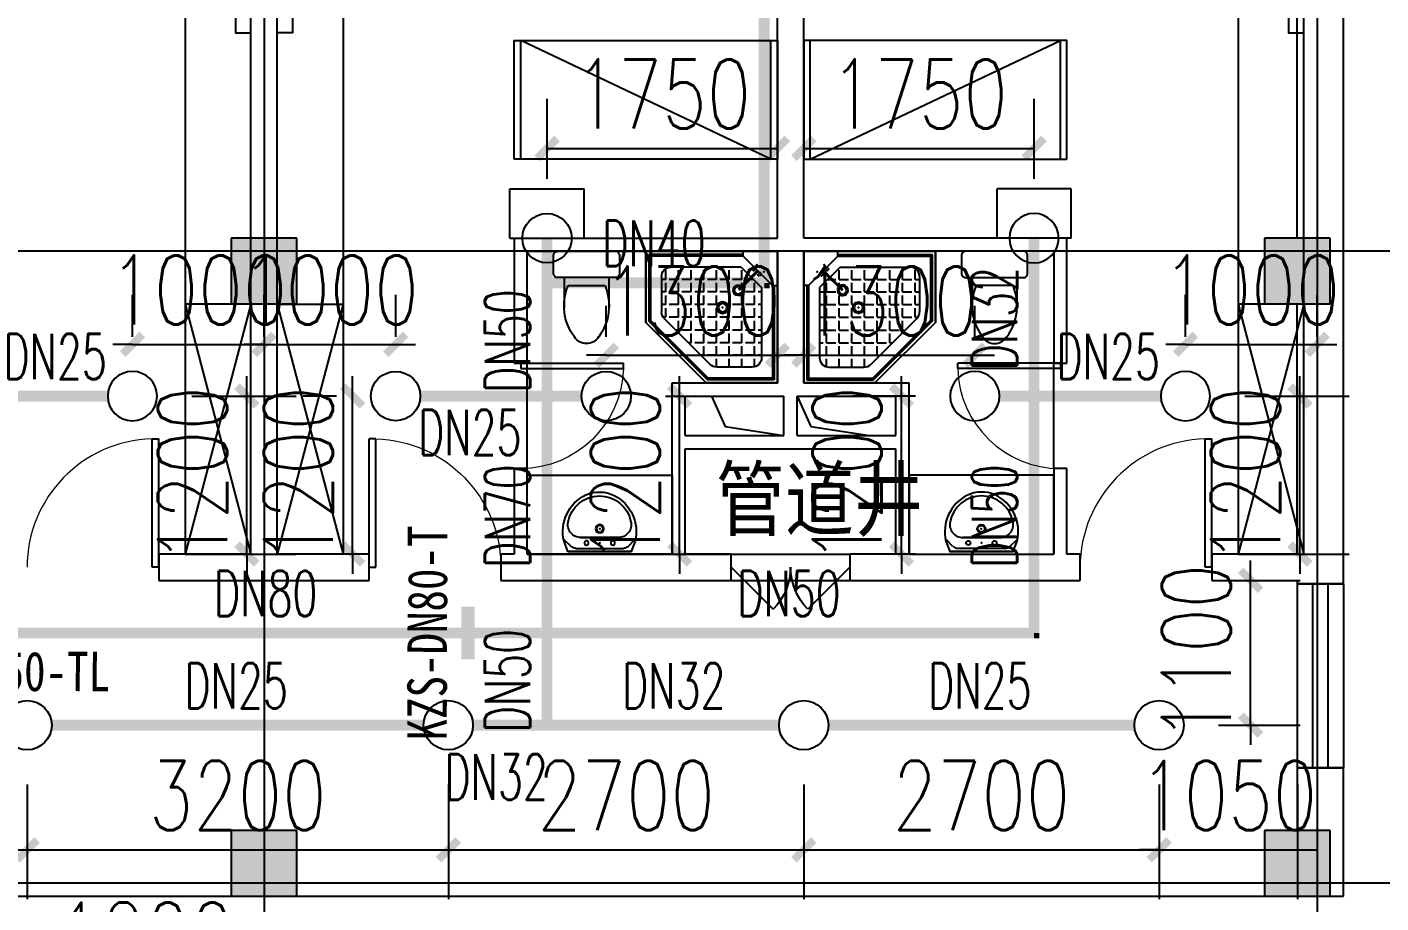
# Model space of a CAD drawing. Extents: x 0 to 2838408, y -923048 to 203859.
# Drawn here: x 2778163 to 2788448, y -620691 to -614038 of the extents above; entities that cross this region are included whole.
import ezdxf
from ezdxf.enums import TextEntityAlignment as Align

# ---------------------------------------------------------------- set-up
doc = ezdxf.new("R2010")
doc.units = 0
doc.header["$LTSCALE"] = 1000
for name, color, linetype in [('A-Fixt', 81, 'Continuous'), ('CLAYER', 7, 'Continuous'), ('COLUMN', 9, 'Continuous'), ('DIM_喷淋', 3, 'Continuous'), ('DOOR_FIRE', 4, 'Continuous'), ('DOTE', 8, 'Continuous'), ('EQUIP_喷头', 7, 'Continuous'), ('fur', 253, 'Continuous'), ('PIPE-喷淋', 6, 'Continuous'), ('PUB_HATCH', 8, 'Continuous'), ('TEXT_喷淋', 7, 'Continuous'), ('TWT_DIM', 3, 'Continuous'), ('WALL', 9, 'Continuous'), ('WINDOW', 4, 'Continuous'), ('XREF', 8, 'Continuous'), ('抗震支吊架', 2, 'Continuous'), ('洁具', 213, 'Continuous')]:
    doc.layers.add(name, color=color, linetype=linetype)
doc.styles.add('_TCH_DIM_T3', font='SIMPLEX', dxfattribs={"width": 0.75, "bigfont": 'HZTXT'})
doc.styles.add('_TWT_PIPEDN', font='SIMPLEX', dxfattribs={"width": 0.8, "height": 2.3, "bigfont": 'HZTXT'})
doc.styles.add('kzcad', font='', dxfattribs={"width": 0.8})
doc.styles.get("Standard").update_dxf_attribs({"font": 'geniso.shx', "bigfont": 'hztxt.shx'})
doc.styles.get('kzcad').set_extended_font_data('SimSun')
doc.dimstyles.new('_TWT_ARCH&&150', dxfattribs={"dimtxt": 525, "dimasz": 150, "dimexe": 375, "dimexo": 450, "dimgap": 150, "dimtad": 1, "dimdec": 0, "dimzin": 0, "dimdsep": 46, "dimtxsty": '_TCH_DIM_T3', "dimblk": 'ARCHTICK', "dimcen": 0.09, "dimclrt": 7, "dimazin": 2, "dimtfac": 1, "dimtdec": 0, "dimtix": 1, "dimtmove": 2, "dimatfit": 3, "dimfxl": 1, "dimtolj": 1, "dimtzin": 0, "dimarcsym": 0})

# ---------------------------------------------------------------- blocks, each defined once
blk = doc.blocks.new('1F平面-CAD导入_dwg_Drawing4_t3_dwg_$plan$00001613-474159-1F-927810-1F')
at = {"layer": '洁具'}
for p, q in [((-30, 250), (-170, 250)), ((-200, 170), (-430, 170)), ((-260, -140), (-260, 140)), ((-200, -170), (-200, -220)), ((-170, -250), (-30, -250))]:
    blk.add_line(p, q, dxfattribs=at)
for points in [[(-200, 220), (-200, 170), (-200, -170), (-430, -170)], [(0, -220), (0, 220)]]:
    blk.add_lwpolyline(points, dxfattribs=at)
for centre, radius, start, end in [((-170, 220), 30, 90, 180), ((-30, 220), 30, 0, 90), ((-413, -227), 398, 67.4505, 126.6381), ((-590, 0), 110, 123.4509, 236.5491), ((-413, 227), 398, 233.3619, 292.5495), ((-170, -220), 30, 180, 270), ((-30, -220), 30, 270, 0)]:
    blk.add_arc(centre, radius, start, end, dxfattribs=at)
blk = doc.blocks.new('$lvtry$00000169')
at = {"color": 0}
for p, q in [((259, -36), (259, 0)), ((259, -36), (36, -259)), ((259, -24), (976, -24)), ((259, -36), (964, -36)), ((964, -36), (976, -24)), ((964, -36), (964, -525)), ((976, -24), (976, -530)), ((276, -120), (120, -276)), ((144, -151), (291, -298)), ((151, -144), (298, -291)), ((270, -213), (270, -143)), ((276, -120), (808, -120)), ((366, -213), (366, -143)), ((462, -213), (462, -143)), ((558, -213), (558, -143)), ((655, -213), (655, -143)), ((751, -213), (751, -143)), ((847, -213), (847, -143)), ((880, -192), (880, -460)), ((36, -259), (0, -259)), ((24, -259), (24, -976)), ((36, -259), (36, -964)), ((120, -276), (120, -808)), ((173, -309), (173, -239)), ((183, -213), (205, -213)), ((220, -213), (243, -213)), ((270, -213), (340, -213)), ((270, -263), (270, -239)), ((366, -213), (436, -213)), ((366, -309), (366, -239)), ((462, -213), (532, -213)), ((462, -309), (462, -239)), ((558, -213), (628, -213)), ((558, -309), (558, -239)), ((655, -213), (725, -213)), ((655, -309), (655, -239)), ((751, -213), (821, -213)), ((751, -309), (751, -239)), ((847, -213), (880, -213)), ((847, -309), (847, -239)), ((120, -309), (147, -309)), ((120, -405), (147, -405)), ((173, -309), (243, -309)), ((173, -405), (173, -335)), ((173, -405), (243, -405)), ((270, -405), (270, -335)), ((270, -405), (340, -405)), ((334, -309), (340, -309)), ((366, -309), (436, -309)), ((366, -405), (366, -335)), ((366, -405), (379, -405)), ((462, -309), (532, -309)), ((462, -405), (462, -335)), ((462, -405), (532, -405)), ((558, -309), (628, -309)), ((558, -405), (558, -335)), ((558, -405), (628, -405)), ((655, -309), (725, -309)), ((655, -405), (655, -335)), ((655, -405), (725, -405)), ((751, -309), (821, -309)), ((751, -405), (751, -335)), ((751, -405), (821, -405)), ((847, -309), (880, -309)), ((847, -405), (847, -335)), ((847, -405), (880, -405)), ((120, -501), (147, -501)), ((173, -501), (173, -431)), ((173, -501), (243, -501)), ((270, -501), (270, -431)), ((270, -501), (340, -501)), ((366, -501), (366, -431)), ((366, -501), (436, -501)), ((462, -501), (462, -431)), ((462, -501), (532, -501)), ((859, -511), (511, -859)), ((558, -501), (558, -431)), ((558, -501), (628, -501)), ((655, -501), (655, -431)), ((655, -501), (725, -501)), ((751, -501), (751, -431)), ((751, -501), (821, -501)), ((847, -501), (847, -431)), ((847, -501), (867, -501)), ((120, -598), (147, -598)), ((173, -598), (173, -528)), ((173, -598), (243, -598)), ((270, -598), (270, -528)), ((270, -598), (340, -598)), ((366, -598), (366, -528)), ((366, -598), (436, -598)), ((462, -598), (462, -528)), ((462, -598), (532, -598)), ((964, -525), (525, -964)), ((976, -530), (530, -976)), ((558, -598), (558, -528)), ((558, -598), (628, -598)), ((655, -598), (655, -528)), ((655, -598), (725, -598)), ((751, -598), (751, -528)), ((751, -598), (773, -598)), ((964, -525), (976, -530)), ((120, -694), (147, -694)), ((173, -694), (173, -624)), ((173, -694), (243, -694)), ((270, -694), (270, -624)), ((270, -694), (340, -694)), ((366, -694), (366, -624)), ((366, -694), (436, -694)), ((462, -694), (462, -624)), ((462, -694), (532, -694)), ((558, -694), (558, -624)), ((558, -694), (628, -694)), ((655, -694), (655, -624)), ((655, -694), (676, -694)), ((120, -790), (147, -790)), ((173, -790), (173, -720)), ((173, -790), (243, -790)), ((173, -878), (173, -816)), ((270, -790), (270, -720)), ((270, -790), (340, -790)), ((270, -880), (270, -816)), ((366, -790), (366, -720)), ((366, -790), (436, -790)), ((366, -880), (366, -816)), ((462, -790), (462, -720)), ((462, -790), (532, -790)), ((462, -880), (462, -816)), ((558, -790), (558, -720)), ((558, -790), (580, -790)), ((192, -880), (460, -880)), ((36, -964), (24, -976)), ((24, -976), (530, -976)), ((36, -964), (525, -964)), ((525, -964), (530, -976))]:
    blk.add_line(p, q, dxfattribs=at)
blk.add_lwpolyline([(0, 0), (0, -1000), (540, -1000), (1000, -540), (1000, 0)], close=True)
for points in [[(0, 0), (0, -1000)], [(0, 0), (1000, 0)], [(1000, 0), (1000, -540)], [(136, -190), (148, -178), (132, -162), (121, -174)], [(190, -136), (178, -148), (162, -132), (174, -121)], [(1000, -540), (540, -1000)], [(0, -1000), (540, -1000)]]:
    blk.add_lwpolyline(points, close=True, dxfattribs=at)
for radius in [43.8, 31.1]:
    blk.add_circle((416, -428), radius, dxfattribs=at)
for centre, radius, start, end in [((808, -192), 72, 0, 90), ((296, -296), 40.6, 142.583, 128.4197), ((296, -296), 28.6, 145.828, 125.6599), ((808, -460), 72, 315, 0), ((192, -808), 72, 180, 270), ((460, -808), 72, 270, 315)]:
    blk.add_arc(centre, radius, start, end, dxfattribs=at)
for p in [(156, -102, 0), (103, -156, 0), (416, -428, 0)]:
    blk.add_point(p, dxfattribs=at)
blk = doc.blocks.new('$lvtry$00000178')
at = {"color": 0}
for p, q in [((-238, 0), (238, 0)), ((-214, -36), (-272, -91)), ((-180, -23), (180, -23)), ((216, -37), (268, -91)), ((-142, -105), (140, -105)), ((140, -105), (-142, -105))]:
    blk.add_line(p, q, dxfattribs=at)
blk.add_lwpolyline([(-104, -430, 0.224698), (110, -425, 0.348046), (269, -79), (239, 0), (-241, 0), (-271, -79, 0.356844)], format="xyb", close=True, dxfattribs=at)
for centre, radius in [((-100, -65), 16.3), ((100, -65), 16.3), ((1, -172), 31.6)]:
    blk.add_circle(centre, radius, dxfattribs=at)
at = {"color": 0, "lineweight": 13}
blk.add_circle((1, -172), 23, dxfattribs=at)
at = {"color": 0}
for centre, radius, start, end in [((-180, -73), 50, 90, 133.181), ((180, -73), 50, 44.5607, 90), ((-142, -205), 100, 90, 190.5602), ((140, -205), 100, 349.4398, 90), ((-1, -179), 243, 190.5602, 349.4398)]:
    blk.add_arc(centre, radius, start, end, dxfattribs=at)
for p in [(0, -65), (1, -172)]:
    blk.add_point(p, dxfattribs=at)
blk = doc.blocks.new('A$C70365C93')
at = {"layer": '洁具'}
blk.add_lwpolyline([(-1900, 2300), (-1900, 1700), (-800, 1700), (-800, 2300)], close=True, dxfattribs=at)
blk.add_blockref('$lvtry$00000178', (-1350, 2280), dxfattribs=at)
at = {"layer": '洁具', "rotation": 180}
blk.add_blockref('$lvtry$00000169', (0, 0), dxfattribs=at)
at = {"layer": '洁具', "extrusion": (0, 0, -1), "xscale": -1, "zscale": -1, "rotation": 90}
blk.add_blockref('1F平面-CAD导入_dwg_Drawing4_t3_dwg_$plan$00001613-474159-1F-927810-1F', (1450, 0), dxfattribs=at)
blk = doc.blocks.new('单人床')
at = {"layer": 'A-Fixt'}
for p, q in [((47774, 13973), (48674, 13973)), ((47774, 12073), (48674, 13973)), ((47774, 12073), (48674, 12073))]:
    blk.add_line(p, q, dxfattribs=at)
blk.add_lwpolyline([(47774, 14023), (48674, 14023), (48674, 12023), (47774, 12023), (47774, 14023)], dxfattribs=at)
blk = doc.blocks.new('宿舍')
at = {"layer": 'A-Fixt'}
for p, q in [((47854, 13802), (48354, 15702)), ((48354, 13802), (47854, 15702)), ((47854, 13802), (48354, 13802))]:
    blk.add_line(p, q, dxfattribs=at)
for points in [[(47854, 8602), (48354, 8602), (48354, 15702), (47854, 15702)], [(47854, 10676), (47970, 10676), (47970, 11743), (47854, 11743)]]:
    blk.add_lwpolyline(points, close=True, dxfattribs=at)
at = {"xscale": -1, "rotation": 90}
blk.add_blockref('单人床', (63677, 60475), dxfattribs=at)
blk = doc.blocks.new('$DorLib2D$00000116')
at = {"color": 0}
for p, q in [((-0.5, 0), (-0.146, 0.354)), ((0.5, 0), (0.146, 0.354))]:
    blk.add_line(p, q, dxfattribs=at)
for centre, start, end in [((-0.5, 0), 0, 45), ((0.5, 0), 135, 180)]:
    blk.add_arc(centre, 0.5, start, end, dxfattribs=at)
blk = doc.blocks.new('$DorLib2D$00000001')
for p, q in [((0.45, 0.975), (0.5, 0.975)), ((0.45, 0), (0.45, 0.975)), ((0.5, 0), (0.5, 0.975)), ((0.5, 0), (0.45, 0))]:
    blk.add_line(p, q)
at = {"lineweight": 13}
blk.add_arc((0.475, 0), 0.975, 91.4693, 180, dxfattribs=at)
blk = doc.blocks.new('$WINLIB2D$00000001')
at = {"color": 0}
for points in [[(-0.5, 0.5), (-0.5, -0.5)], [(-0.5, 0.5), (0.5, 0.5)], [(0.5, -0.5), (0.5, 0.5)], [(0.5, 0.1667), (-0.5, 0.1667)], [(0.5, -0.1667), (-0.5, -0.1667)], [(-0.5, -0.5), (0.5, -0.5)]]:
    blk.add_lwpolyline(points, dxfattribs=at)
blk = doc.blocks.new('4F1')
at = {"layer": 'PUB_HATCH'}
for points in [[(2444166.7, -615641.3), (2443666.7, -615641.3), (2443666.7, -616141.3), (2444166.7, -616141.3)], [(2452016.7, -615641.3), (2451516.7, -615641.3), (2451516.7, -616141.3), (2452016.7, -616141.3)], [(2444166.7, -620141.3), (2443666.7, -620141.3), (2443666.7, -620641.3), (2444166.7, -620641.3)], [(2452016.7, -620141.3), (2451516.7, -620141.3), (2451516.7, -620641.3), (2452016.7, -620641.3)]]:
    blk.add_hatch(color=256, dxfattribs=at).paths.add_polyline_path(points)
for points in [[(2447316.7, -616841.3), (2447420.3, -617071.5), (2447866.7, -617141.3)], [(2447966.7, -616841.3), (2448070.3, -617071.5), (2448516.7, -617141.3)]]:
    blk.add_lwpolyline(points)
at = {"layer": 'COLUMN'}
for p, q in [((2444166.7, -615641.3), (2443666.7, -615641.3)), ((2443666.7, -615641.3), (2443666.7, -616141.3)), ((2444166.7, -616141.3), (2444166.7, -615641.3)), ((2452016.7, -615641.3), (2451516.7, -615641.3)), ((2451516.7, -615641.3), (2451516.7, -616141.3)), ((2452016.7, -616141.3), (2452016.7, -615641.3)), ((2443666.7, -616141.3), (2444166.7, -616141.3)), ((2451516.7, -616141.3), (2452016.7, -616141.3)), ((2444166.7, -620141.3), (2443666.7, -620141.3)), ((2443666.7, -620141.3), (2443666.7, -620641.3)), ((2444166.7, -620641.3), (2444166.7, -620141.3)), ((2452016.7, -620141.3), (2451516.7, -620141.3)), ((2451516.7, -620141.3), (2451516.7, -620641.3)), ((2452016.7, -620641.3), (2452016.7, -620141.3)), ((2443666.7, -620641.3), (2444166.7, -620641.3)), ((2451516.7, -620641.3), (2452016.7, -620641.3))]:
    blk.add_line(p, q, dxfattribs=at)
at = {"layer": 'DOOR_FIRE'}
for p, q in [((2447466.7, -618041.3), (2448366.7, -618041.3)), ((2447466.7, -618241.3), (2448366.7, -618241.3))]:
    blk.add_line(p, q, dxfattribs=at)
at = {"layer": 'DOTE'}
for p, q in [((2443916.7, -606941.3), (2443916.7, -690141.3)), ((2451916.7, -606941.3), (2451916.7, -690141.3)), ((2453916.7, -615741.3), (2343216.7, -615741.3)), ((2453916.7, -620541.3), (2343216.7, -620541.3))]:
    blk.add_line(p, q, dxfattribs=at)
at = {"layer": 'fur'}
blk.add_line((2440116.7, -620641.3), (2451516.7, -620641.3), dxfattribs=at)
at = {"layer": 'WALL'}
for p, q in [((2452116.7, -615891.3), (2452116.7, -610541.3)), ((2447816.7, -615641.3), (2447816.7, -610691.3)), ((2448016.7, -615641.3), (2448016.7, -610691.3)), ((2443816.7, -615641.3), (2443816.7, -610941.3)), ((2444016.7, -615641.3), (2444016.7, -610941.3)), ((2451766.7, -615641.3), (2451766.7, -610941.3)), ((2445816.7, -615641.3), (2447816.7, -615641.3)), ((2445816.7, -615641.3), (2445816.7, -616591.3)), ((2450016.7, -615641.3), (2448016.7, -615641.3)), ((2450016.7, -616591.3), (2450016.7, -615641.3)), ((2445916.7, -615741.3), (2447816.7, -615741.3)), ((2445916.7, -616591.3), (2445916.7, -615741.3)), ((2447816.7, -616741.3), (2447816.7, -615741.3)), ((2448016.7, -616741.3), (2448016.7, -615741.3)), ((2449916.7, -615741.3), (2448016.7, -615741.3)), ((2449916.7, -615741.3), (2449916.7, -616591.3)), ((2452116.7, -618141.3), (2452116.7, -615891.3)), ((2443816.7, -618041.3), (2443816.7, -616141.3)), ((2444016.7, -618041.3), (2444016.7, -616141.3)), ((2451766.7, -618041.3), (2451766.7, -616141.3)), ((2445816.7, -616591.3), (2445916.7, -616591.3)), ((2449916.7, -616591.3), (2450016.7, -616591.3)), ((2447016.7, -616741.3), (2447816.7, -616741.3)), ((2447016.7, -617241.3), (2447016.7, -616741.3)), ((2448016.7, -616741.3), (2448816.7, -616741.3)), ((2448816.7, -617241.3), (2448816.7, -616741.3)), ((2447116.7, -616841.3), (2447866.7, -616841.3)), ((2447116.7, -617141.3), (2447116.7, -616841.3)), ((2447866.7, -617141.3), (2447866.7, -616841.3)), ((2447966.7, -616841.3), (2448716.7, -616841.3)), ((2447966.7, -617141.3), (2447966.7, -616841.3)), ((2448716.7, -617141.3), (2448716.7, -616841.3)), ((2447116.7, -617141.3), (2447866.7, -617141.3)), ((2447966.7, -617141.3), (2448716.7, -617141.3)), ((2447016.7, -618041.3), (2447016.7, -617241.3)), ((2447116.7, -617241.3), (2447916.7, -617241.3)), ((2447116.7, -618041.3), (2447116.7, -617241.3)), ((2447916.7, -617241.3), (2448716.7, -617241.3)), ((2448716.7, -618041.3), (2448716.7, -617241.3)), ((2448816.7, -618041.3), (2448816.7, -617241.3)), ((2445916.7, -617391.3), (2445816.7, -617391.3)), ((2445816.7, -617391.3), (2445816.7, -618041.3)), ((2445916.7, -618041.3), (2445916.7, -617391.3)), ((2450016.7, -617391.3), (2449916.7, -617391.3)), ((2449916.7, -617391.3), (2449916.7, -618041.3)), ((2450016.7, -618041.3), (2450016.7, -617391.3)), ((2443816.7, -618041.3), (2443116.7, -618041.3)), ((2443116.7, -618041.3), (2443116.7, -618241.3)), ((2444716.7, -618041.3), (2444016.7, -618041.3)), ((2444716.7, -618241.3), (2444716.7, -618041.3)), ((2445816.7, -618041.3), (2445716.7, -618041.3)), ((2445716.7, -618041.3), (2445716.7, -618241.3)), ((2445916.7, -618041.3), (2447016.7, -618041.3)), ((2447466.7, -618041.3), (2447116.7, -618041.3)), ((2447466.7, -618241.3), (2447466.7, -618041.3)), ((2448716.7, -618041.3), (2448366.7, -618041.3)), ((2448366.7, -618041.3), (2448366.7, -618241.3)), ((2448816.7, -618041.3), (2449916.7, -618041.3)), ((2450116.7, -618041.3), (2450016.7, -618041.3)), ((2450116.7, -618241.3), (2450116.7, -618041.3)), ((2451766.7, -618041.3), (2451116.7, -618041.3)), ((2451116.7, -618041.3), (2451116.7, -618241.3)), ((2452116.7, -618266.3), (2452116.7, -618141.3)), ((2443116.7, -618241.3), (2443916.7, -618241.3)), ((2443916.7, -618241.3), (2444716.7, -618241.3)), ((2445716.7, -618241.3), (2445816.7, -618241.3)), ((2445816.7, -618241.3), (2447016.7, -618241.3)), ((2447016.7, -618241.3), (2447466.7, -618241.3)), ((2448366.7, -618241.3), (2448816.7, -618241.3)), ((2448816.7, -618241.3), (2450016.7, -618241.3)), ((2450016.7, -618241.3), (2450116.7, -618241.3)), ((2451116.7, -618241.3), (2451766.7, -618241.3)), ((2451766.7, -618241.3), (2451766.7, -618266.3)), ((2451766.7, -618266.3), (2452116.7, -618266.3)), ((2452116.7, -619666.3), (2451766.7, -619666.3)), ((2451766.7, -619666.3), (2451766.7, -620141.3)), ((2452116.7, -620641.3), (2452116.7, -619666.3)), ((2452016.7, -620641.3), (2452116.7, -620641.3))]:
    blk.add_line(p, q, dxfattribs=at)
at = {"layer": 'WINDOW'}
for p, q in [((2445916.7, -617391.3), (2445916.7, -616591.3)), ((2449916.7, -617391.3), (2449916.7, -616591.3))]:
    blk.add_line(p, q, dxfattribs=at)
at = {"rotation": 180}
for name, p in [('宿舍', (2491670.6, -602339.6)), ('宿舍', (2499670.6, -602339.6)), ('A$C70365C93', (2448016.7, -615741.3))]:
    blk.add_blockref(name, p, dxfattribs=at)
at = {"xscale": -1, "rotation": 180}
for name, p in [('宿舍', (2396162.9, -602339.6)), ('A$C70365C93', (2447816.7, -615741.3))]:
    blk.add_blockref(name, p, dxfattribs=at)
at = {"layer": 'DOOR_FIRE', "xscale": 900, "yscale": -900, "zscale": 200}
blk.add_blockref('$DorLib2D$00000116', (2447916.7, -618141.3), dxfattribs=at)
at = {"layer": 'WINDOW'}
for name, p, xscale, yscale, zscale, rotation in [('$DorLib2D$00000001', (2445866.7, -616991.3), 800, -800, 800, 90), ('$DorLib2D$00000001', (2449966.7, -616991.3), 800, 800, 800, 90), ('$WINLIB2D$00000001', (2451941.7, -618966.3), -1400, -350, -1400, 90.00000000000529)]:
    blk.add_blockref(name, p, dxfattribs=dict(at, xscale=xscale, yscale=yscale, zscale=zscale, rotation=rotation))
at = {"layer": 'WINDOW', "yscale": 1000}
for p, xscale, zscale in [((2442616.7, -618141.3), 1000, 1000), ((2445216.7, -618141.3), -1000, -1000), ((2450616.7, -618141.3), 1000, 1000)]:
    blk.add_blockref('$DorLib2D$00000001', p, dxfattribs=dict(at, xscale=xscale, zscale=zscale))
at = {"layer": 'CLAYER'}
blk.add_text('管道井', height=525, dxfattribs=at).set_placement((2447349.1, -617904.3))
blk = doc.blocks.new('_ArchTick')
at = {"color": 0, "linetype": 'ByBlock', "const_width": 0.4}
blk.add_lwpolyline([(-0.5, -0.5), (0.5, 0.5)], dxfattribs=at)
blk = doc.blocks.new('*D2838')
at = {"layer": 'Defpoints', "color": 0, "linetype": 'ByBlock', "transparency": 16777216}
for p in [(2779963, -616448), (2778963, -616841), (2779963, -616841)]:
    blk.add_point(p, dxfattribs=at)
at = {"layer": 'TWT_DIM', "color": 0, "linetype": 'ByBlock', "lineweight": -2, "transparency": 16777216}
for p, q in [((2778963, -616391), (2778963, -616073)), ((2779963, -616391), (2779963, -616073)), ((2778963, -616448), (2778813, -616448)), ((2778963, -616448), (2779963, -616448)), ((2779963, -616448), (2780113, -616448))]:
    blk.add_line(p, q, dxfattribs=at)
at = {"layer": 'TWT_DIM', "color": 0, "linetype": 'ByBlock', "lineweight": -2, "transparency": 16777216, "xscale": 150, "yscale": 150, "zscale": 150}
blk.add_blockref('_ArchTick', (2778963, -616448), dxfattribs=at)
at = {"layer": 'TWT_DIM', "color": 0, "linetype": 'ByBlock', "lineweight": -2, "transparency": 16777216, "xscale": 150, "yscale": 150, "zscale": 150, "rotation": 180}
blk.add_blockref('_ArchTick', (2779963, -616448), dxfattribs=at)
at = {"layer": 'TWT_DIM', "color": 7, "linetype": 'ByBlock', "transparency": 16777216, "insert": (2779463, -616035), "char_height": 525, "attachment_point": 5, "style": '_TCH_DIM_T3'}
blk.add_mtext('\\A1;1000', dxfattribs=at)
blk = doc.blocks.new('*D2840')
at = {"layer": 'Defpoints', "color": 0, "linetype": 'ByBlock', "transparency": 16777216}
for p in [(2778963, -616841), (2779832, -616841), (2778963, -618041)]:
    blk.add_point(p, dxfattribs=at)
at = {"layer": 'TWT_DIM', "color": 0, "linetype": 'ByBlock', "lineweight": -2, "transparency": 16777216}
for p, q in [((2779832, -616841), (2779832, -616691)), ((2779413, -616841), (2780207, -616841)), ((2779832, -618041), (2779832, -616841)), ((2779413, -618041), (2780207, -618041)), ((2779832, -618041), (2779832, -618191))]:
    blk.add_line(p, q, dxfattribs=at)
at = {"layer": 'TWT_DIM', "color": 0, "linetype": 'ByBlock', "lineweight": -2, "transparency": 16777216, "xscale": 150, "yscale": 150, "zscale": 150}
for p, rotation in [((2779832, -616841), 270), ((2779832, -618041), 90)]:
    blk.add_blockref('_ArchTick', p, dxfattribs=dict(at, rotation=rotation))
at = {"layer": 'TWT_DIM', "color": 7, "linetype": 'ByBlock', "transparency": 16777216, "insert": (2779419, -617441), "char_height": 525, "attachment_point": 5, "rotation": 90, "style": '_TCH_DIM_T3'}
blk.add_mtext('\\A1;1200', dxfattribs=at)
blk = doc.blocks.new('*D2850')
at = {"layer": 'Defpoints', "color": 0, "linetype": 'ByBlock', "transparency": 16777216}
for p in [(2785363, -616531), (2784063, -616841), (2785363, -616841)]:
    blk.add_point(p, dxfattribs=at)
at = {"layer": 'TWT_DIM', "color": 0, "linetype": 'ByBlock', "lineweight": -2, "transparency": 16777216}
for p, q in [((2784063, -616391), (2784063, -616156)), ((2785363, -616391), (2785363, -616156)), ((2784063, -616531), (2783913, -616531)), ((2784063, -616531), (2785363, -616531)), ((2785363, -616531), (2785513, -616531))]:
    blk.add_line(p, q, dxfattribs=at)
at = {"layer": 'TWT_DIM', "color": 0, "linetype": 'ByBlock', "lineweight": -2, "transparency": 16777216, "xscale": 150, "yscale": 150, "zscale": 150}
blk.add_blockref('_ArchTick', (2784063, -616531), dxfattribs=at)
at = {"layer": 'TWT_DIM', "color": 0, "linetype": 'ByBlock', "lineweight": -2, "transparency": 16777216, "xscale": 150, "yscale": 150, "zscale": 150, "rotation": 180}
blk.add_blockref('_ArchTick', (2785363, -616531), dxfattribs=at)
at = {"layer": 'TWT_DIM', "color": 7, "linetype": 'ByBlock', "transparency": 16777216, "insert": (2784713, -616119), "char_height": 525, "attachment_point": 5, "style": '_TCH_DIM_T3'}
blk.add_mtext('\\A1;1300', dxfattribs=at)
blk = doc.blocks.new('*D2851')
at = {"layer": 'Defpoints', "color": 0, "linetype": 'ByBlock', "transparency": 16777216}
for p in [(2783863, -616531), (2782563, -616841), (2783863, -616841)]:
    blk.add_point(p, dxfattribs=at)
at = {"layer": 'TWT_DIM', "color": 0, "linetype": 'ByBlock', "lineweight": -2, "transparency": 16777216}
for p, q in [((2782563, -616391), (2782563, -616156)), ((2783863, -616391), (2783863, -616156)), ((2782563, -616531), (2782413, -616531)), ((2782563, -616531), (2783863, -616531)), ((2783863, -616531), (2784013, -616531))]:
    blk.add_line(p, q, dxfattribs=at)
at = {"layer": 'TWT_DIM', "color": 0, "linetype": 'ByBlock', "lineweight": -2, "transparency": 16777216, "xscale": 150, "yscale": 150, "zscale": 150}
blk.add_blockref('_ArchTick', (2782563, -616531), dxfattribs=at)
at = {"layer": 'TWT_DIM', "color": 0, "linetype": 'ByBlock', "lineweight": -2, "transparency": 16777216, "xscale": 150, "yscale": 150, "zscale": 150, "rotation": 180}
blk.add_blockref('_ArchTick', (2783863, -616531), dxfattribs=at)
at = {"layer": 'TWT_DIM', "color": 7, "linetype": 'ByBlock', "transparency": 16777216, "insert": (2783213, -616119), "char_height": 525, "attachment_point": 5, "style": '_TCH_DIM_T3'}
blk.add_mtext('\\A1;1300', dxfattribs=at)
blk = doc.blocks.new('*D2854')
at = {"layer": 'Defpoints', "color": 0, "linetype": 'ByBlock', "transparency": 16777216}
for p in [(2785813, -614959), (2784063, -615641), (2785813, -615641)]:
    blk.add_point(p, dxfattribs=at)
at = {"layer": 'TWT_DIM', "color": 0, "linetype": 'ByBlock', "lineweight": -2, "transparency": 16777216}
for p, q in [((2784063, -615191), (2784063, -614584)), ((2785813, -615191), (2785813, -614584)), ((2784063, -614959), (2785813, -614959))]:
    blk.add_line(p, q, dxfattribs=at)
at = {"layer": 'TWT_DIM', "color": 0, "linetype": 'ByBlock', "lineweight": -2, "transparency": 16777216, "xscale": 150, "yscale": 150, "zscale": 150, "rotation": 180}
blk.add_blockref('_ArchTick', (2784063, -614959), dxfattribs=at)
at = {"layer": 'TWT_DIM', "color": 0, "linetype": 'ByBlock', "lineweight": -2, "transparency": 16777216, "xscale": 150, "yscale": 150, "zscale": 150}
blk.add_blockref('_ArchTick', (2785813, -614959), dxfattribs=at)
at = {"layer": 'TWT_DIM', "color": 7, "linetype": 'ByBlock', "transparency": 16777216, "insert": (2784938, -614546), "char_height": 525, "attachment_point": 5, "style": '_TCH_DIM_T3'}
blk.add_mtext('\\A1;1750', dxfattribs=at)
blk = doc.blocks.new('*D2855')
at = {"layer": 'Defpoints', "color": 0, "linetype": 'ByBlock', "transparency": 16777216}
for p in [(2787963, -616448), (2786963, -616841), (2787963, -616841)]:
    blk.add_point(p, dxfattribs=at)
at = {"layer": 'TWT_DIM', "color": 0, "linetype": 'ByBlock', "lineweight": -2, "transparency": 16777216}
for p, q in [((2786963, -616391), (2786963, -616073)), ((2787963, -616391), (2787963, -616073)), ((2786963, -616448), (2786813, -616448)), ((2786963, -616448), (2787963, -616448)), ((2787963, -616448), (2788113, -616448))]:
    blk.add_line(p, q, dxfattribs=at)
at = {"layer": 'TWT_DIM', "color": 0, "linetype": 'ByBlock', "lineweight": -2, "transparency": 16777216, "xscale": 150, "yscale": 150, "zscale": 150}
blk.add_blockref('_ArchTick', (2786963, -616448), dxfattribs=at)
at = {"layer": 'TWT_DIM', "color": 0, "linetype": 'ByBlock', "lineweight": -2, "transparency": 16777216, "xscale": 150, "yscale": 150, "zscale": 150, "rotation": 180}
blk.add_blockref('_ArchTick', (2787963, -616448), dxfattribs=at)
at = {"layer": 'TWT_DIM', "color": 7, "linetype": 'ByBlock', "transparency": 16777216, "insert": (2787463, -616035), "char_height": 525, "attachment_point": 5, "style": '_TCH_DIM_T3'}
blk.add_mtext('\\A1;1000', dxfattribs=at)
blk = doc.blocks.new('*D2856')
at = {"layer": 'Defpoints', "color": 0, "linetype": 'ByBlock', "transparency": 16777216}
for p in [(2784805, -616841), (2785363, -616841), (2785363, -618041)]:
    blk.add_point(p, dxfattribs=at)
at = {"layer": 'TWT_DIM', "color": 0, "linetype": 'ByBlock', "lineweight": -2, "transparency": 16777216}
for p, q in [((2784805, -616841), (2784805, -616691)), ((2784913, -616841), (2784430, -616841)), ((2784805, -618041), (2784805, -616841)), ((2784913, -618041), (2784430, -618041)), ((2784805, -618041), (2784805, -618191))]:
    blk.add_line(p, q, dxfattribs=at)
at = {"layer": 'TWT_DIM', "color": 0, "linetype": 'ByBlock', "lineweight": -2, "transparency": 16777216, "xscale": 150, "yscale": 150, "zscale": 150}
for p, rotation in [((2784805, -616841), 270), ((2784805, -618041), 90)]:
    blk.add_blockref('_ArchTick', p, dxfattribs=dict(at, rotation=rotation))
at = {"layer": 'TWT_DIM', "color": 7, "linetype": 'ByBlock', "transparency": 16777216, "insert": (2784392, -617441), "char_height": 525, "attachment_point": 5, "rotation": 90, "style": '_TCH_DIM_T3'}
blk.add_mtext('\\A1;1200', dxfattribs=at)
blk = doc.blocks.new('*D2857')
at = {"layer": 'Defpoints', "color": 0, "linetype": 'ByBlock', "transparency": 16777216}
for p in [(2786963, -616841), (2787832, -616841), (2786963, -618041)]:
    blk.add_point(p, dxfattribs=at)
at = {"layer": 'TWT_DIM', "color": 0, "linetype": 'ByBlock', "lineweight": -2, "transparency": 16777216}
for p, q in [((2787832, -616841), (2787832, -616691)), ((2787413, -616841), (2788207, -616841)), ((2787832, -618041), (2787832, -616841)), ((2787413, -618041), (2788207, -618041)), ((2787832, -618041), (2787832, -618191))]:
    blk.add_line(p, q, dxfattribs=at)
at = {"layer": 'TWT_DIM', "color": 0, "linetype": 'ByBlock', "lineweight": -2, "transparency": 16777216, "xscale": 150, "yscale": 150, "zscale": 150}
for p, rotation in [((2787832, -616841), 270), ((2787832, -618041), 90)]:
    blk.add_blockref('_ArchTick', p, dxfattribs=dict(at, rotation=rotation))
at = {"layer": 'TWT_DIM', "color": 7, "linetype": 'ByBlock', "transparency": 16777216, "insert": (2787419, -617441), "char_height": 525, "attachment_point": 5, "rotation": 90, "style": '_TCH_DIM_T3'}
blk.add_mtext('\\A1;1200', dxfattribs=at)
blk = doc.blocks.new('*D2858')
at = {"layer": 'Defpoints', "color": 0, "linetype": 'ByBlock', "transparency": 16777216}
for p in [(2783863, -614959), (2782113, -615641), (2783863, -615641)]:
    blk.add_point(p, dxfattribs=at)
at = {"layer": 'TWT_DIM', "color": 0, "linetype": 'ByBlock', "lineweight": -2, "transparency": 16777216}
for p, q in [((2782113, -615191), (2782113, -614584)), ((2783863, -615191), (2783863, -614584)), ((2782113, -614959), (2783863, -614959))]:
    blk.add_line(p, q, dxfattribs=at)
at = {"layer": 'TWT_DIM', "color": 0, "linetype": 'ByBlock', "lineweight": -2, "transparency": 16777216, "xscale": 150, "yscale": 150, "zscale": 150, "rotation": 180}
blk.add_blockref('_ArchTick', (2782113, -614959), dxfattribs=at)
at = {"layer": 'TWT_DIM', "color": 0, "linetype": 'ByBlock', "lineweight": -2, "transparency": 16777216, "xscale": 150, "yscale": 150, "zscale": 150}
blk.add_blockref('_ArchTick', (2783863, -614959), dxfattribs=at)
at = {"layer": 'TWT_DIM', "color": 7, "linetype": 'ByBlock', "transparency": 16777216, "insert": (2782988, -614546), "char_height": 525, "attachment_point": 5, "style": '_TCH_DIM_T3'}
blk.add_mtext('\\A1;1750', dxfattribs=at)
blk = doc.blocks.new('*D2859')
at = {"layer": 'Defpoints', "color": 0, "linetype": 'ByBlock', "transparency": 16777216}
for p in [(2780963, -616448), (2779963, -616841), (2780963, -616841)]:
    blk.add_point(p, dxfattribs=at)
at = {"layer": 'TWT_DIM', "color": 0, "linetype": 'ByBlock', "lineweight": -2, "transparency": 16777216}
for p, q in [((2779963, -616391), (2779963, -616073)), ((2780963, -616391), (2780963, -616073)), ((2779963, -616448), (2779813, -616448)), ((2779963, -616448), (2780963, -616448)), ((2780963, -616448), (2781113, -616448))]:
    blk.add_line(p, q, dxfattribs=at)
at = {"layer": 'TWT_DIM', "color": 0, "linetype": 'ByBlock', "lineweight": -2, "transparency": 16777216, "xscale": 150, "yscale": 150, "zscale": 150}
blk.add_blockref('_ArchTick', (2779963, -616448), dxfattribs=at)
at = {"layer": 'TWT_DIM', "color": 0, "linetype": 'ByBlock', "lineweight": -2, "transparency": 16777216, "xscale": 150, "yscale": 150, "zscale": 150, "rotation": 180}
blk.add_blockref('_ArchTick', (2780963, -616448), dxfattribs=at)
at = {"layer": 'TWT_DIM', "color": 7, "linetype": 'ByBlock', "transparency": 16777216, "insert": (2780463, -616035), "char_height": 525, "attachment_point": 5, "style": '_TCH_DIM_T3'}
blk.add_mtext('\\A1;1000', dxfattribs=at)
blk = doc.blocks.new('*D2860')
at = {"layer": 'Defpoints', "color": 0, "linetype": 'ByBlock', "transparency": 16777216}
for p in [(2782563, -616841), (2783120, -616841), (2782563, -618041)]:
    blk.add_point(p, dxfattribs=at)
at = {"layer": 'TWT_DIM', "color": 0, "linetype": 'ByBlock', "lineweight": -2, "transparency": 16777216}
for p, q in [((2783120, -616841), (2783120, -616691)), ((2783013, -616841), (2783495, -616841)), ((2783120, -618041), (2783120, -616841)), ((2783013, -618041), (2783495, -618041)), ((2783120, -618041), (2783120, -618191))]:
    blk.add_line(p, q, dxfattribs=at)
at = {"layer": 'TWT_DIM', "color": 0, "linetype": 'ByBlock', "lineweight": -2, "transparency": 16777216, "xscale": 150, "yscale": 150, "zscale": 150}
for p, rotation in [((2783120, -616841), 270), ((2783120, -618041), 90)]:
    blk.add_blockref('_ArchTick', p, dxfattribs=dict(at, rotation=rotation))
at = {"layer": 'TWT_DIM', "color": 7, "linetype": 'ByBlock', "transparency": 16777216, "insert": (2782708, -617441), "char_height": 525, "attachment_point": 5, "rotation": 90, "style": '_TCH_DIM_T3'}
blk.add_mtext('\\A1;1200', dxfattribs=at)
blk = doc.blocks.new('*D2861')
at = {"layer": 'Defpoints', "color": 0, "linetype": 'ByBlock', "transparency": 16777216}
for p in [(2780636, -616841), (2780963, -616841), (2780963, -618041)]:
    blk.add_point(p, dxfattribs=at)
at = {"layer": 'TWT_DIM', "color": 0, "linetype": 'ByBlock', "lineweight": -2, "transparency": 16777216}
for p, q in [((2780636, -616841), (2780636, -616691)), ((2780513, -616841), (2780261, -616841)), ((2780636, -618041), (2780636, -616841)), ((2780513, -618041), (2780261, -618041)), ((2780636, -618041), (2780636, -618191))]:
    blk.add_line(p, q, dxfattribs=at)
at = {"layer": 'TWT_DIM', "color": 0, "linetype": 'ByBlock', "lineweight": -2, "transparency": 16777216, "xscale": 150, "yscale": 150, "zscale": 150}
for p, rotation in [((2780636, -616841), 270), ((2780636, -618041), 90)]:
    blk.add_blockref('_ArchTick', p, dxfattribs=dict(at, rotation=rotation))
at = {"layer": 'TWT_DIM', "color": 7, "linetype": 'ByBlock', "transparency": 16777216, "insert": (2780224, -617441), "char_height": 525, "attachment_point": 5, "rotation": 90, "style": '_TCH_DIM_T3'}
blk.add_mtext('\\A1;1200', dxfattribs=at)
blk = doc.blocks.new('*D3229')
at = {"layer": 'Defpoints', "color": 0, "linetype": 'ByBlock', "transparency": 16777216}
for p in [(2786763, -618241), (2787458, -618241), (2786763, -619341)]:
    blk.add_point(p, dxfattribs=at)
at = {"layer": 'TWT_DIM', "color": 0, "linetype": 'ByBlock', "lineweight": -2, "transparency": 16777216}
for p, q in [((2787458, -618241), (2787458, -618091)), ((2787213, -618241), (2787833, -618241)), ((2787458, -619341), (2787458, -618241)), ((2787213, -619341), (2787833, -619341)), ((2787458, -619341), (2787458, -619491))]:
    blk.add_line(p, q, dxfattribs=at)
at = {"layer": 'TWT_DIM', "color": 0, "linetype": 'ByBlock', "lineweight": -2, "transparency": 16777216, "xscale": 150, "yscale": 150, "zscale": 150}
for p, rotation in [((2787458, -618241), 270), ((2787458, -619341), 90)]:
    blk.add_blockref('_ArchTick', p, dxfattribs=dict(at, rotation=rotation))
at = {"layer": 'TWT_DIM', "color": 7, "linetype": 'ByBlock', "transparency": 16777216, "insert": (2787045, -618791), "char_height": 525, "attachment_point": 5, "rotation": 90, "style": '_TCH_DIM_T3'}
blk.add_mtext('\\A1;1100', dxfattribs=at)
blk = doc.blocks.new('*D3230')
at = {"layer": 'Defpoints', "color": 0, "linetype": 'ByBlock', "transparency": 16777216}
for p in [(2786763, -619341), (2787813, -619341), (2787813, -620288)]:
    blk.add_point(p, dxfattribs=at)
at = {"layer": 'DIM_喷淋', "color": 0, "linetype": 'ByBlock', "lineweight": -2, "transparency": 16777216}
for p, q in [((2786763, -619791), (2786763, -620663)), ((2787813, -619791), (2787813, -620663)), ((2786763, -620288), (2786613, -620288)), ((2786763, -620288), (2787813, -620288)), ((2787813, -620288), (2787963, -620288))]:
    blk.add_line(p, q, dxfattribs=at)
at = {"layer": 'DIM_喷淋', "color": 0, "linetype": 'ByBlock', "lineweight": -2, "transparency": 16777216, "xscale": 150, "yscale": 150, "zscale": 150}
blk.add_blockref('_ArchTick', (2786763, -620288), dxfattribs=at)
at = {"layer": 'DIM_喷淋', "color": 0, "linetype": 'ByBlock', "lineweight": -2, "transparency": 16777216, "xscale": 150, "yscale": 150, "zscale": 150, "rotation": 180}
blk.add_blockref('_ArchTick', (2787813, -620288), dxfattribs=at)
at = {"layer": 'DIM_喷淋', "color": 7, "linetype": 'ByBlock', "transparency": 16777216, "insert": (2787288, -619875), "char_height": 525, "attachment_point": 5, "style": '_TCH_DIM_T3'}
blk.add_mtext('\\A1;1050', dxfattribs=at)
blk = doc.blocks.new('*D3231')
at = {"layer": 'Defpoints', "color": 0, "linetype": 'ByBlock', "transparency": 16777216}
for p in [(2784063, -619341), (2786763, -619341), (2786763, -620288)]:
    blk.add_point(p, dxfattribs=at)
at = {"layer": 'DIM_喷淋', "color": 0, "linetype": 'ByBlock', "lineweight": -2, "transparency": 16777216}
for p, q in [((2784063, -619791), (2784063, -620663)), ((2786763, -619791), (2786763, -620663)), ((2784063, -620288), (2786763, -620288))]:
    blk.add_line(p, q, dxfattribs=at)
at = {"layer": 'DIM_喷淋', "color": 0, "linetype": 'ByBlock', "lineweight": -2, "transparency": 16777216, "xscale": 150, "yscale": 150, "zscale": 150, "rotation": 180}
blk.add_blockref('_ArchTick', (2784063, -620288), dxfattribs=at)
at = {"layer": 'DIM_喷淋', "color": 0, "linetype": 'ByBlock', "lineweight": -2, "transparency": 16777216, "xscale": 150, "yscale": 150, "zscale": 150}
blk.add_blockref('_ArchTick', (2786763, -620288), dxfattribs=at)
at = {"layer": 'DIM_喷淋', "color": 7, "linetype": 'ByBlock', "transparency": 16777216, "insert": (2785413, -619875), "char_height": 525, "attachment_point": 5, "style": '_TCH_DIM_T3'}
blk.add_mtext('\\A1;2700', dxfattribs=at)
blk = doc.blocks.new('*D3232')
at = {"layer": 'Defpoints', "color": 0, "linetype": 'ByBlock', "transparency": 16777216}
for p in [(2781363, -619341), (2784063, -619341), (2784063, -620288)]:
    blk.add_point(p, dxfattribs=at)
at = {"layer": 'DIM_喷淋', "color": 0, "linetype": 'ByBlock', "lineweight": -2, "transparency": 16777216}
for p, q in [((2781363, -619791), (2781363, -620663)), ((2784063, -619791), (2784063, -620663)), ((2781363, -620288), (2784063, -620288))]:
    blk.add_line(p, q, dxfattribs=at)
at = {"layer": 'DIM_喷淋', "color": 0, "linetype": 'ByBlock', "lineweight": -2, "transparency": 16777216, "xscale": 150, "yscale": 150, "zscale": 150, "rotation": 180}
blk.add_blockref('_ArchTick', (2781363, -620288), dxfattribs=at)
at = {"layer": 'DIM_喷淋', "color": 0, "linetype": 'ByBlock', "lineweight": -2, "transparency": 16777216, "xscale": 150, "yscale": 150, "zscale": 150}
blk.add_blockref('_ArchTick', (2784063, -620288), dxfattribs=at)
at = {"layer": 'DIM_喷淋', "color": 7, "linetype": 'ByBlock', "transparency": 16777216, "insert": (2782713, -619875), "char_height": 525, "attachment_point": 5, "style": '_TCH_DIM_T3'}
blk.add_mtext('\\A1;2700', dxfattribs=at)
blk = doc.blocks.new('*D3233')
at = {"layer": 'Defpoints', "color": 0, "linetype": 'ByBlock', "transparency": 16777216}
for p in [(2778163, -619341), (2781363, -619341), (2781363, -620288)]:
    blk.add_point(p, dxfattribs=at)
at = {"layer": 'DIM_喷淋', "color": 0, "linetype": 'ByBlock', "lineweight": -2, "transparency": 16777216}
for p, q in [((2778163, -619791), (2778163, -620663)), ((2781363, -619791), (2781363, -620663)), ((2778163, -620288), (2781363, -620288))]:
    blk.add_line(p, q, dxfattribs=at)
at = {"layer": 'DIM_喷淋', "color": 0, "linetype": 'ByBlock', "lineweight": -2, "transparency": 16777216, "xscale": 150, "yscale": 150, "zscale": 150, "rotation": 180}
blk.add_blockref('_ArchTick', (2778163, -620288), dxfattribs=at)
at = {"layer": 'DIM_喷淋', "color": 0, "linetype": 'ByBlock', "lineweight": -2, "transparency": 16777216, "xscale": 150, "yscale": 150, "zscale": 150}
blk.add_blockref('_ArchTick', (2781363, -620288), dxfattribs=at)
at = {"layer": 'DIM_喷淋', "color": 7, "linetype": 'ByBlock', "transparency": 16777216, "insert": (2779763, -619875), "char_height": 525, "attachment_point": 5, "style": '_TCH_DIM_T3'}
blk.add_mtext('\\A1;3200', dxfattribs=at)
blk = doc.blocks.new('*D3234')
at = {"layer": 'Defpoints', "color": 0, "linetype": 'ByBlock', "transparency": 16777216}
for p in [(2774863, -619341), (2778163, -619341), (2778163, -620288)]:
    blk.add_point(p, dxfattribs=at)
at = {"layer": 'DIM_喷淋', "color": 0, "linetype": 'ByBlock', "lineweight": -2, "transparency": 16777216}
for p, q in [((2774863, -619791), (2774863, -620663)), ((2778163, -619791), (2778163, -620663)), ((2774863, -620288), (2778163, -620288))]:
    blk.add_line(p, q, dxfattribs=at)
at = {"layer": 'DIM_喷淋', "color": 0, "linetype": 'ByBlock', "lineweight": -2, "transparency": 16777216, "xscale": 150, "yscale": 150, "zscale": 150, "rotation": 180}
blk.add_blockref('_ArchTick', (2774863, -620288), dxfattribs=at)
at = {"layer": 'DIM_喷淋', "color": 0, "linetype": 'ByBlock', "lineweight": -2, "transparency": 16777216, "xscale": 150, "yscale": 150, "zscale": 150}
blk.add_blockref('_ArchTick', (2778163, -620288), dxfattribs=at)
at = {"layer": 'DIM_喷淋', "color": 7, "linetype": 'ByBlock', "transparency": 16777216, "insert": (2776513, -619875), "char_height": 525, "attachment_point": 5, "style": '_TCH_DIM_T3'}
blk.add_mtext('\\A1;3300', dxfattribs=at)
blk = doc.blocks.new('*D3297')
at = {"layer": 'Defpoints', "color": 0, "linetype": 'ByBlock', "transparency": 16777216}
for p in [(2779663, -621365), (2778463, -621691), (2779663, -621691)]:
    blk.add_point(p, dxfattribs=at)
at = {"layer": 'TWT_DIM', "color": 0, "linetype": 'ByBlock', "lineweight": -2, "transparency": 16777216}
for p, q in [((2778463, -621241), (2778463, -620990)), ((2779663, -621241), (2779663, -620990)), ((2778463, -621365), (2778313, -621365)), ((2778463, -621365), (2779663, -621365)), ((2779663, -621365), (2779813, -621365))]:
    blk.add_line(p, q, dxfattribs=at)
at = {"layer": 'TWT_DIM', "color": 0, "linetype": 'ByBlock', "lineweight": -2, "transparency": 16777216, "xscale": 150, "yscale": 150, "zscale": 150}
blk.add_blockref('_ArchTick', (2778463, -621365), dxfattribs=at)
at = {"layer": 'TWT_DIM', "color": 0, "linetype": 'ByBlock', "lineweight": -2, "transparency": 16777216, "xscale": 150, "yscale": 150, "zscale": 150, "rotation": 180}
blk.add_blockref('_ArchTick', (2779663, -621365), dxfattribs=at)
at = {"layer": 'TWT_DIM', "color": 7, "linetype": 'ByBlock', "transparency": 16777216, "insert": (2779063, -620952), "char_height": 525, "attachment_point": 5, "style": '_TCH_DIM_T3'}
blk.add_mtext('\\A1;1200', dxfattribs=at)
blk = doc.blocks.new('$TwtSys$00000125')
blk.add_circle((0, 0, 0), 1)
blk = doc.blocks.new('$TwtSys$00000131')
for p, q in [((-1.5, 0), (-1.5, 2)), ((-1.5, 2), (1.5, 2)), ((1.5, 0, 0), (1.5, 2, 0)), ((-1.5, 0), (-1, 0)), ((1, 0, 0), (1.5, 0, 0))]:
    blk.add_line(p, q)
blk.add_circle((0, 0), 1)

msp = doc.modelspace()

# ---------------------------------------------------------------- hatches: boundary and pattern name
at = {"layer": 'PIPE-喷淋', "linetype": 'ByBlock'}
for points in [[(2783762.5, -615980.8), (2783762.5, -616022), (2783803.8, -616022)], [(2783762.5, -615980.8), (2783803.8, -615980.8), (2783803.8, -616022)], [(2785812.5, -618641.3), (2785812.5, -618682.5), (2785853.8, -618682.5)], [(2785812.5, -618641.3), (2785853.8, -618641.3), (2785853.8, -618682.5)]]:
    msp.add_hatch(color=256, dxfattribs=at).paths.add_polyline_path(points)

# ---------------------------------------------------------------- linework, layer by layer
at = {"layer": 'PIPE-喷淋', "linetype": 'ByBlock', "ltscale": 1.5, "const_width": 82.5}
for points in [[(2783762.5, -615980.8), (2783762.5, -610791.3)], [(2782112.5, -615641.3), (2782112.5, -615980.8)], [(2785812.5, -615641.3), (2785812.5, -616841.3)], [(2782112.5, -615980.8), (2783762.5, -615980.8)], [(2782112.5, -615980.8), (2782112.5, -616841.3)], [(2777812.5, -616841.3), (2778775, -616841.3)], [(2781150, -616841.3), (2782112.5, -616841.3)], [(2782112.5, -616841.3), (2782112.5, -618641.3)], [(2782112.5, -616841.3), (2782375, -616841.3)], [(2785550, -616841.3), (2785812.5, -616841.3)], [(2785812.5, -616841.3), (2786775, -616841.3)], [(2785812.5, -616841.3), (2785812.5, -618641.3)], [(2777862.5, -618641.3), (2782112.5, -618641.3)], [(2782112.5, -619341.3), (2782112.5, -618641.3)], [(2782112.5, -618641.3), (2785812.5, -618641.3)], [(2778350, -619341.3), (2781175, -619341.3)], [(2781550, -619341.3), (2782112.5, -619341.3)], [(2782112.5, -619341.3), (2783875, -619341.3)], [(2784250, -619341.3), (2786575, -619341.3)]]:
    msp.add_lwpolyline(points, dxfattribs=at)
at = {"layer": '抗震支吊架', "color": 4, "const_width": 100}
msp.add_lwpolyline([(2781512.5, -618841.3), (2781512.5, -618441.3)], dxfattribs=at)

# ---------------------------------------------------------------- block references
at = {"layer": 'EQUIP_喷头', "linetype": 'ByBlock', "xscale": 187.5, "yscale": 187.5, "zscale": 187.5}
for name, p in [('$TwtSys$00000131', (2782112.5, -615641.3)), ('$TwtSys$00000125', (2780962.5, -616841.3)), ('$TwtSys$00000125', (2782562.5, -616841.3)), ('$TwtSys$00000125', (2778162.5, -619341.3)), ('$TwtSys$00000125', (2781362.5, -619341.3)), ('$TwtSys$00000125', (2784062.5, -619341.3)), ('$TwtSys$00000125', (2786762.5, -619341.3))]:
    msp.add_blockref(name, p, dxfattribs=at)
at = {"layer": 'EQUIP_喷头', "linetype": 'ByBlock', "xscale": 187.5, "yscale": -187.5, "zscale": 187.5, "rotation": 180}
for name, p in [('$TwtSys$00000131', (2785812.5, -615641.3)), ('$TwtSys$00000125', (2778962.5, -616841.3)), ('$TwtSys$00000125', (2785362.5, -616841.3)), ('$TwtSys$00000125', (2786962.5, -616841.3))]:
    msp.add_blockref(name, p, dxfattribs=at)
at = {"layer": 'XREF'}
msp.add_blockref('4F1', (336045.8, 0), dxfattribs=at)

# ---------------------------------------------------------------- texts
at = {"layer": 'TEXT_喷淋', "color": 251, "linetype": 'ByBlock', "style": '_TWT_PIPEDN', "width": 0.64}
for s, p in [('DN40', (2782532.7, -615853.3)), ('DN25', (2777982.7, -616713.8)), ('DN25', (2785982.7, -616713.8)), ('DN25', (2781132.7, -617290.4)), ('DN50', (2783557.7, -618513.8)), ('DN25', (2779357.7, -619213.8)), ('DN32', (2782682.7, -619213.8)), ('DN25', (2785007.7, -619213.8)), ('DN32', (2781332.7, -619907.5))]:
    msp.add_text(s, height=345, dxfattribs=at).set_placement(p)
for s, p in [('DN32', (2785685, -616646.1)), ('DN50', (2781985, -616815.8)), ('DN50', (2785685, -618146.1)), ('DN50', (2781985, -619396.1))]:
    msp.add_text(s, height=345, rotation=90, dxfattribs=at).set_placement(p)
at = {"layer": 'TEXT_喷淋', "linetype": 'ByBlock', "style": '_TWT_PIPEDN', "width": 0.64}
msp.add_text('DN70', height=345, rotation=90, dxfattribs=at).set_placement((2781985, -618146.1))
msp.add_text('DN80', height=345, dxfattribs=at).set_placement((2779582.7, -618513.8))
at = {"layer": '抗震支吊架', "color": 4, "style": 'kzcad', "width": 0.8}
for s, rotation, p in [('KZS-DN80-T', 89.88539, (2781352.5, -618641.3)), ('KZS-DN150-TL', 359.88539, (2777813, -619081.3))]:
    msp.add_text(s, height=300, rotation=rotation, dxfattribs=at).set_placement(p, align=Align.CENTER)

# ---------------------------------------------------------------- dimensions: what is measured, and where the dimension line sits
at = {"layer": 'DIM_喷淋', "linetype": 'ByBlock'}
for p1, p2, picture, middle in [((2774862.5, -619341.3), (2778162.5, -619341.3), '*D3234', (2776512.5, -619875.4)), ((2778162.5, -619341.3), (2781362.5, -619341.3), '*D3233', (2779762.5, -619875.4)), ((2781362.5, -619341.3), (2784062.5, -619341.3), '*D3232', (2782712.5, -619875.4)), ((2784062.5, -619341.3), (2786762.5, -619341.3), '*D3231', (2785412.5, -619875.4)), ((2786762.5, -619341.3), (2787812.5, -619341.3), '*D3230', (2787287.5, -619875.4))]:
    dim = msp.add_aligned_dim(p1=p1, p2=p2, distance=-946.6, dimstyle='_TWT_ARCH&&150', dxfattribs=at)
    dim.commit()
    dim.dimension.update_dxf_attribs({"geometry": picture, "text_midpoint": middle})
at = {"layer": 'TWT_DIM', "linetype": 'ByBlock'}
for p1, p2, distance, picture, middle in [((2782112.5, -615641.3), (2783862.5, -615641.3), 682.4, '*D2858', (2782987.5, -614546.4)), ((2784062.5, -615641.3), (2785812.5, -615641.3), 682.4, '*D2854', (2784937.5, -614546.4)), ((2778962.5, -616841.3), (2779962.5, -616841.3), 393.4, '*D2838', (2779462.5, -616035.4)), ((2779962.5, -616841.3), (2780962.5, -616841.3), 393.4, '*D2859', (2780462.5, -616035.4)), ((2786962.5, -616841.3), (2787962.5, -616841.3), 393.4, '*D2855', (2787462.5, -616035.4)), ((2782562.5, -616841.3), (2783862.5, -616841.3), 309.8, '*D2851', (2783212.5, -616119)), ((2784062.5, -616841.3), (2785362.5, -616841.3), 309.8, '*D2850', (2784712.5, -616119)), ((2778962.5, -618041.3), (2778962.5, -616841.3), -869.3, '*D2840', (2779419.3, -617441.3)), ((2780962.5, -618041.3), (2780962.5, -616841.3), 326.4, '*D2861', (2780223.7, -617441.3)), ((2782562.5, -618041.3), (2782562.5, -616841.3), -557.7, '*D2860', (2782707.8, -617441.3)), ((2785362.5, -618041.3), (2785362.5, -616841.3), 557.7, '*D2856', (2784392.3, -617441.3)), ((2786962.5, -618041.3), (2786962.5, -616841.3), -869.3, '*D2857', (2787419.3, -617441.3)), ((2786762.5, -619341.3), (2786762.5, -618241.3), -695.4, '*D3229', (2787045.4, -618791.3)), ((2778462.5, -621691.3), (2779662.5, -621691.3), 326.4, '*D3297', (2779062.5, -620952.4))]:
    dim = msp.add_aligned_dim(p1=p1, p2=p2, distance=distance, dimstyle='_TWT_ARCH&&150', dxfattribs=at)
    dim.commit()
    dim.dimension.update_dxf_attribs({"geometry": picture, "text_midpoint": middle})

doc.saveas('drawing.dxf')
